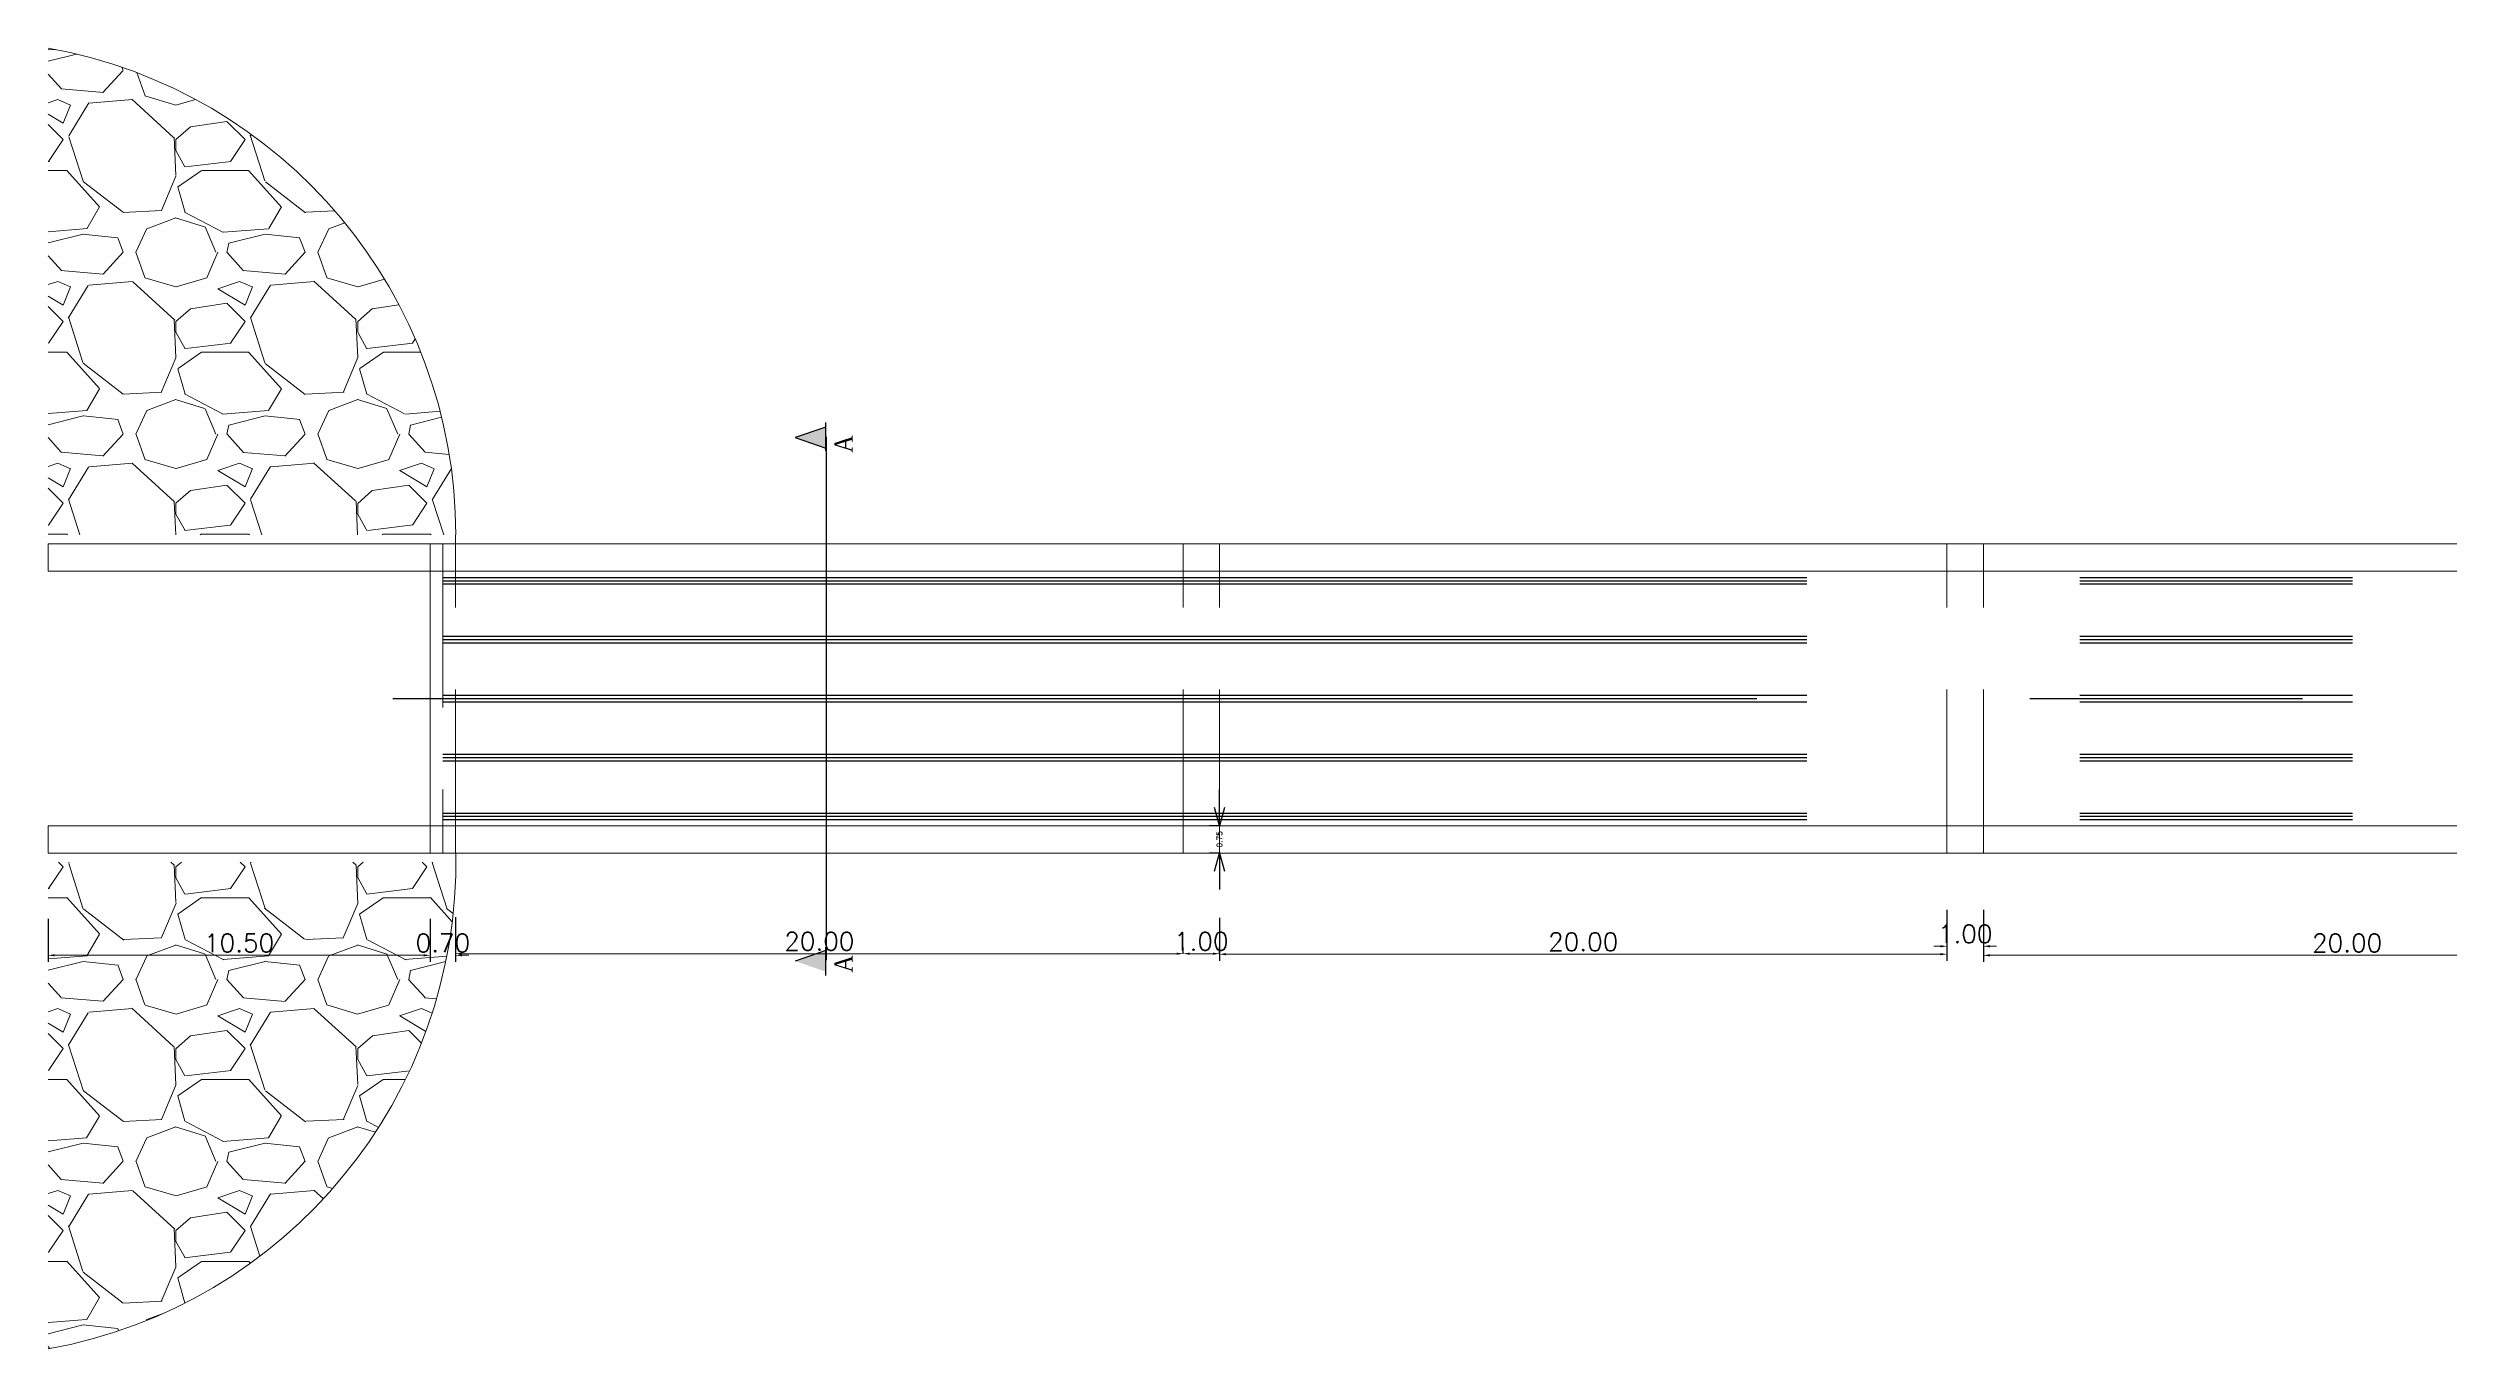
# Model space of a CAD drawing. Header units: inches. Extents: x 4 to 243, y -101 to 51.
# Drawn here: x 8.1 to 74.1, y 14.9 to 50.7 of the extents above; entities that cross this region are included whole.
import ezdxf

# ---------------------------------------------------------------- set-up
doc = ezdxf.new("R2010")
doc.units = ezdxf.units.IN
doc.header["$MEASUREMENT"] = 0
doc.linetypes.add('CENTER', pattern=[2, 1.25, -0.25, 0.25, -0.25])
doc.linetypes.add('HIDDEN', pattern=[0.375, 0.25, -0.125])
doc.layers.add('center line', color=251, linetype='CENTER')
doc.layers.add('SUBSTR', color=6, linetype='Continuous')
for name, color, linetype, lineweight in [('dima', 7, 'Continuous', 0), ('hach', 251, 'Continuous', 0), ('hatch1', 251, 'Continuous', 0), ('text', 1, 'Continuous', 0), ('wall', 4, 'Continuous', 13)]:
    doc.layers.add(name, color=color, linetype=linetype, lineweight=lineweight)
doc.styles.add('SIMPLEX', font='simplex.shx', dxfattribs={"height": 0.5})
doc.styles.get("Standard").update_dxf_attribs({"font": 'GARA.TTF'})
doc.styles.add('style1', font='txt.shx', dxfattribs={"height": 0.15})
doc.dimstyles.new('Standard$0', dxfattribs={"dimtxt": 1.2, "dimasz": 0.5, "dimexe": 0.28, "dimexo": 0.1625, "dimgap": 0.09, "dimtad": 0, "dimzin": 0, "dimdsep": 46, "dimtxsty": 'style1', "dimblk": 'OPEN30', "dimcen": 0.09, "dimclrd": 1, "dimclre": 5, "dimclrt": 7, "dimadec": 0, "dimazin": 0, "dimtfac": 1, "dimtofl": 0, "dimtmove": 0, "dimatfit": 3, "dimfxl": 0.18, "dimfxlon": 1, "dimtolj": 1, "dimtzin": 0, "dimarcsym": 0})

# ---------------------------------------------------------------- blocks, each defined once
blk = doc.blocks.new('*D31')
at = {"layer": 'Defpoints', "color": 0}
for p in [(8.074, 28.512), (18.574, 28.263), (18.574, 25.699)]:
    blk.add_point(p, dxfattribs=at)
at = {"layer": 'dima', "color": 21, "lineweight": -2}
for p, q in [((8.074, 26.699), (8.074, 25.519)), ((18.574, 26.699), (18.574, 25.519))]:
    blk.add_line(p, q, dxfattribs=at)
at = {"layer": 'dima', "color": 253}
blk.add_line((8.254, 25.699), (18.394, 25.699), dxfattribs=at)
for points in [[(8.254, 25.729), (8.254, 25.669), (8.074, 25.699)], [(18.394, 25.729), (18.394, 25.669), (18.574, 25.699)]]:
    blk.add_solid(points, dxfattribs=at)
at = {"layer": 'dima', "insert": (13.324, 26.039), "char_height": 0.5, "attachment_point": 5, "style": 'SIMPLEX'}
blk.add_mtext('\\A1;10.50', dxfattribs=at)
blk = doc.blocks.new('*D32')
at = {"layer": 'Defpoints', "color": 0}
for p in [(19.274, 28.512), (18.574, 28.263), (19.274, 25.699)]:
    blk.add_point(p, dxfattribs=at)
at = {"layer": 'dima', "color": 21, "lineweight": -2}
for p, q in [((18.574, 26.699), (18.574, 25.519)), ((19.274, 26.699), (19.274, 25.519))]:
    blk.add_line(p, q, dxfattribs=at)
at = {"layer": 'dima', "color": 253}
for p, q in [((18.394, 25.699), (18.214, 25.699)), ((19.454, 25.699), (19.634, 25.699))]:
    blk.add_line(p, q, dxfattribs=at)
for points in [[(18.394, 25.729), (18.394, 25.669), (18.574, 25.699)], [(19.454, 25.729), (19.454, 25.669), (19.274, 25.699)]]:
    blk.add_solid(points, dxfattribs=at)
at = {"layer": 'dima', "insert": (18.924, 26.039), "char_height": 0.5, "attachment_point": 5, "style": 'SIMPLEX'}
blk.add_mtext('\\A1;0.70', dxfattribs=at)
blk = doc.blocks.new('*D33')
at = {"layer": 'Defpoints', "color": 0}
for p in [(19.274, 28.512), (39.274, 25.744), (39.274, 25.744)]:
    blk.add_point(p, dxfattribs=at)
at = {"layer": 'dima', "color": 21, "lineweight": -2}
for p, q in [((19.274, 26.744), (19.274, 25.564)), ((39.274, 25.744), (39.274, 25.924))]:
    blk.add_line(p, q, dxfattribs=at)
at = {"layer": 'dima', "color": 253}
blk.add_line((19.454, 25.744), (39.094, 25.744), dxfattribs=at)
for points in [[(19.454, 25.774), (19.454, 25.714), (19.274, 25.744)], [(39.094, 25.774), (39.094, 25.714), (39.274, 25.744)]]:
    blk.add_solid(points, dxfattribs=at)
at = {"layer": 'dima', "insert": (29.274, 26.084), "char_height": 0.5, "attachment_point": 5, "style": 'SIMPLEX'}
blk.add_mtext('\\A1;20.00', dxfattribs=at)
blk = doc.blocks.new('*D34')
at = {"layer": 'Defpoints', "color": 0}
for p in [(60.274, 28.512), (61.274, 28.512), (61.274, 25.948)]:
    blk.add_point(p, dxfattribs=at)
at = {"layer": 'dima', "color": 21, "lineweight": -2}
for p, q in [((60.274, 26.948), (60.274, 25.768)), ((61.274, 26.948), (61.274, 25.768))]:
    blk.add_line(p, q, dxfattribs=at)
at = {"layer": 'dima', "color": 253}
for p, q in [((60.094, 25.948), (59.914, 25.948)), ((61.454, 25.948), (61.634, 25.948))]:
    blk.add_line(p, q, dxfattribs=at)
for points in [[(60.094, 25.978), (60.094, 25.918), (60.274, 25.948)], [(61.454, 25.978), (61.454, 25.918), (61.274, 25.948)]]:
    blk.add_solid(points, dxfattribs=at)
at = {"layer": 'dima', "insert": (60.774, 26.288), "char_height": 0.5, "attachment_point": 5, "style": 'SIMPLEX'}
blk.add_mtext('\\A1;1.00', dxfattribs=at)
blk = doc.blocks.new('*D35')
at = {"layer": 'Defpoints', "color": 0}
for p in [(61.274, 28.512), (81.274, 28.263), (81.274, 25.699)]:
    blk.add_point(p, dxfattribs=at)
at = {"layer": 'dima', "color": 21, "lineweight": -2}
for p, q in [((61.274, 26.699), (61.274, 25.519)), ((81.274, 26.699), (81.274, 25.519))]:
    blk.add_line(p, q, dxfattribs=at)
at = {"layer": 'dima', "color": 253}
blk.add_line((61.454, 25.699), (81.094, 25.699), dxfattribs=at)
for points in [[(61.454, 25.729), (61.454, 25.669), (61.274, 25.699)], [(81.094, 25.729), (81.094, 25.669), (81.274, 25.699)]]:
    blk.add_solid(points, dxfattribs=at)
at = {"layer": 'dima', "insert": (71.274, 26.039), "char_height": 0.5, "attachment_point": 5, "style": 'SIMPLEX'}
blk.add_mtext('\\A1;20.00', dxfattribs=at)
blk = doc.blocks.new('_Open30')
at = {"color": 0, "linetype": 'ByBlock', "lineweight": -2}
for p, q in [((-1, 0.27), (0, 0)), ((0, 0), (-1, -0.27)), ((0, 0), (-1, 0))]:
    blk.add_line(p, q, dxfattribs=at)
blk = doc.blocks.new('*D53')
at = {"layer": 'Defpoints', "color": 0}
for p in [(40.274, 29.262), (40.274, 28.512), (40.274, 28.512)]:
    blk.add_point(p, dxfattribs=at)
at = {"layer": 'dima', "color": 1, "lineweight": -2}
for p, q in [((40.274, 29.762), (40.274, 30.262)), ((40.274, 28.012), (40.274, 27.512))]:
    blk.add_line(p, q, dxfattribs=at)
at = {"layer": 'dima', "color": 5, "lineweight": -2}
for p, q in [((40.274, 29.262), (39.994, 29.262)), ((40.274, 28.512), (39.994, 28.512))]:
    blk.add_line(p, q, dxfattribs=at)
at = {"layer": 'dima', "color": 1, "lineweight": -2, "xscale": 0.5, "yscale": 0.5, "zscale": 0.5}
for p, rotation in [((40.274, 29.262), 270), ((40.274, 28.512), 90)]:
    blk.add_blockref('_Open30', p, dxfattribs=dict(at, rotation=rotation))
at = {"layer": 'dima', "color": 7, "insert": (40.274, 28.887), "char_height": 0.15, "attachment_point": 5, "rotation": 90, "style": 'style1'}
blk.add_mtext('\\A1;0.75', dxfattribs=at)
blk = doc.blocks.new('*D54')
at = {"layer": 'Defpoints', "color": 0}
for p in [(39.274, 25.744), (40.274, 25.744), (40.274, 25.729)]:
    blk.add_point(p, dxfattribs=at)
at = {"layer": 'dima', "color": 21, "lineweight": -2}
for p, q in [((39.274, 25.744), (39.274, 25.924)), ((40.274, 25.744), (40.274, 25.924))]:
    blk.add_line(p, q, dxfattribs=at)
at = {"layer": 'dima', "color": 253}
blk.add_line((39.454, 25.744), (40.094, 25.744), dxfattribs=at)
for points in [[(39.454, 25.774), (39.454, 25.714), (39.274, 25.744)], [(40.094, 25.774), (40.094, 25.714), (40.274, 25.744)]]:
    blk.add_solid(points, dxfattribs=at)
at = {"layer": 'dima', "insert": (39.774, 26.084), "char_height": 0.5, "attachment_point": 5, "style": 'SIMPLEX'}
blk.add_mtext('\\A1;1.00', dxfattribs=at)
blk = doc.blocks.new('*D55')
at = {"layer": 'Defpoints', "color": 0}
for p in [(40.274, 28.512), (60.274, 28.512), (60.274, 25.729)]:
    blk.add_point(p, dxfattribs=at)
at = {"layer": 'dima', "color": 21, "lineweight": -2}
for p, q in [((40.274, 26.729), (40.274, 25.549)), ((60.274, 26.729), (60.274, 25.549))]:
    blk.add_line(p, q, dxfattribs=at)
at = {"layer": 'dima', "color": 253}
blk.add_line((40.454, 25.729), (60.094, 25.729), dxfattribs=at)
for points in [[(40.454, 25.759), (40.454, 25.699), (40.274, 25.729)], [(60.094, 25.759), (60.094, 25.699), (60.274, 25.729)]]:
    blk.add_solid(points, dxfattribs=at)
at = {"layer": 'dima', "insert": (50.274, 26.069), "char_height": 0.5, "attachment_point": 5, "style": 'SIMPLEX'}
blk.add_mtext('\\A1;20.00', dxfattribs=at)

msp = doc.modelspace()

# ---------------------------------------------------------------- hatches: boundary and pattern name
at = {"layer": 'hatch1'}
h = msp.add_hatch(dxfattribs=at)
h.set_pattern_fill('GRAVEL', color=256, scale=5, style=0)
h.set_pattern_definition([(311.9872, (222.9541, 5), (39.99999116, -45.0000067), [0.67268, -66.59544]), (355.0303, (223.4041, 4.5), (-60.00000526, 4.99995654), [1.15434, -114.279625]), (47.4896, (224.5541, 4.4), (-49.9999536, -55.00004337), [0.81394, -80.58016]), (272.7263, (226.5041, 3.15), (-4.9999801, 100.00000147), [1.05119, -104.06779]), (247.1663, (226.5541, 2.1), (25.00004953, 59.99998206), [1.030775, -102.046865]), (182.7263, (226.1541, 1.15), (100.00000147, 4.9999801), [1.05119, -104.06779]), (142.3058, (225.1041, 1.1), (65.00003673, -49.99995203), [1.390145, -137.624245]), (107.7447, (224.0041, 1.95), (-35.00005381, 109.99998116), [1.31244, -129.931605]), (58.5704, (223.6041, 3.2), (40.00004117, 64.99997518), [1.05475, -104.420365]), (4.7636, (224.1541, 4.1), (-55.0000047, -4.9999577), [1.20416, -59.003815]), (317.6026, (225.3541, 4.2), (60.00003676, -54.99996041), [1.55724, -154.166875]), (41.1859, (221.5541, 3.1), (35.0000147, 29.9999866), [0.531505, -52.61922]), (8.5308, (221.9541, 3.45), (-64.99999142, -10.00003955), [1.011185, -100.107555]), (315, (222.954, 3.6), (6e-16, -5), [0.7071, -6.36396]), (336.8014, (223.3041, 4.2), (-24.9999987, 10.0000066), [0.38079, -37.698075]), (248.1986, (223.6541, 4.05), (4.9999996, 15.0000014), [0.53851, -26.38731]), (149.0362, (223.4541, 3.55), (-14.99999, 10.0000124), [0.87464, -28.28011]), (18.4349, (222.7041, 4), (-10.000002, -4.999992), [0.63246, -15.17893]), (163.6105, (226.5541, 4.05), (-50.000011, 14.99996355), [0.886, -87.714225]), (109.6538, (225.7041, 4.3), (19.99997624, -55.0000107), [0.743305, -73.58704]), (246.8014, (222.7041, 5), (10.0000066, 24.9999987), [0.761575, -37.31729]), (196.3895, (222.4041, 4.3), (50.000011, 14.99996355), [0.886, -87.714225]), (200.556, (226.5541, 0.95), (25.0000092, 9.99998), [0.8544, -41.86562]), (245.2249, (225.7541, 0.65), (24.99996095, 55.0000171), [0.71589, -70.873215]), (113.1986, (222.6541, 0), (-10.0000066, 24.9999987), [0.761575, -37.31729]), (162.646, (222.3541, 0.7), (65.0000101, -19.9999725), [0.838155, -82.97712]), (110.556, (225.1041, 0), (9.99998, -25.0000092), [0.4272, -42.29282]), (78.6901, (222.9541, 0), (4.999988, 20.0000038), [0.25495, -25.24014]), (14.0362, (223.0041, 0.25), (-15.000003, -4.99999), [1.03077, -19.58475]), (353.991, (224.0041, 0.5), (-49.99999875, 4.9999966), [0.95525, -94.569615]), (236.3099, (223.4541, 3.1), (5.000007, 9.999998), [0.72111, -17.30664]), (186.8428, (223.0541, 2.5), (-84.99999683, -10.00003999), [1.25897, -124.637815]), (119.0546, (221.8041, 2.35), (20.0000001, -35.0000019), [0.51478, -50.96337]), (90, (221.554, 2.8), (5, 5), [0.3, -4.7]), (59.7436, (224.1041, 0.65), (-19.99997443, -35.0000123), [0.69462, -68.7676]), (131.9872, (224.4541, 1.25), (-39.99999116, 45.0000067), [1.34536, -65.92276]), (180, (223.554, 2.25), (-5, 5), [1.3, -3.7]), (214.6952, (222.2541, 2.25), (49.9999713, 35.00004305), [0.79057, -78.26637]), (285.9454, (221.6041, 1.8), (4.9999994, -20.0000006), [0.72801, -35.67254]), (332.354, (221.8041, 1.1), (94.99997904, -50.00003857), [1.185325, -117.34737]), (4.5739, (222.8541, 0.55), (65.0000028, 4.999974), [1.253995, -124.14537])])
edge = h.paths.add_edge_path()
edge.add_line((8.074, 50.648), (8.074, 37.261))
edge.add_line((8.074, 37.261), (19.28, 37.261))
edge.add_arc((5.68, 37.261), 13.6, 360, 439.86093)
edge = h.paths.add_edge_path()
edge.add_line((8.074, 28.263), (8.074, 14.876))
edge.add_arc((5.68, 28.263), 13.6, 280.13907, 360)
edge.add_line((19.28, 28.263), (8.074, 28.263))
at = {"layer": 'text'}
h = msp.add_hatch(color=256, dxfattribs=at)
h.set_gradient(color1=(0, 0, 255), one_color=1, tint=1)
h.paths.add_polyline_path([(29.452, 39.645), (29.452, 40.227), (28.608, 39.936)])
h = msp.add_hatch(color=256, dxfattribs=at)
h.set_gradient(color1=(0, 0, 255), one_color=1, tint=1)
h.paths.add_polyline_path([(29.452, 25.248), (29.452, 25.831), (28.608, 25.54)])

# ---------------------------------------------------------------- linework, layer by layer
at = {"layer": 'center line', "color": 5, "linetype": 'CENTER', "ltscale": 18}
msp.add_line((29.46, 39.96), (29.46, 25.564), dxfattribs=at)
at = {"layer": 'center line', "color": 2, "ltscale": 30}
for p, q in [((18.924, 36.092), (207.624, 36.092)), ((18.924, 35.912), (207.624, 35.912)), ((18.924, 34.472), (207.624, 34.472)), ((18.924, 34.292), (207.624, 34.292)), ((18.924, 32.852), (207.624, 32.852)), ((18.924, 32.672), (207.624, 32.672)), ((18.924, 31.232), (207.624, 31.232)), ((18.924, 31.052), (207.624, 31.052)), ((18.924, 29.612), (207.624, 29.612)), ((18.924, 29.432), (207.624, 29.432))]:
    msp.add_line(p, q, dxfattribs=at)
at = {"layer": 'center line', "ltscale": 30}
for p, q in [((18.924, 36.002), (207.624, 36.002)), ((18.924, 34.382), (207.624, 34.382)), ((17.55, 32.762), (217.774, 32.762)), ((18.924, 31.142), (207.624, 31.142)), ((18.924, 29.522), (207.624, 29.522))]:
    msp.add_line(p, q, dxfattribs=at)
at = {"layer": 'hatch1', "linetype": 'HIDDEN', "ltscale": 18}
for p, q in [((18.924, 37.012), (18.924, 28.512)), ((19.274, 28.512), (19.274, 37.261)), ((39.274, 28.512), (39.274, 37.012)), ((40.274, 28.512), (40.274, 37.012)), ((60.274, 28.512), (60.274, 37.012)), ((61.274, 28.512), (61.274, 37.012))]:
    msp.add_line(p, q, dxfattribs=at)
at = {"layer": 'hatch1'}
for centre, radius, start, end in [((5.68, 37.261), 13.6, 360, 79.86093), ((5.677, 28.268), 13.605, 280.14626, 1.02888)]:
    msp.add_arc(centre, radius, start, end, dxfattribs=at)
at = {"layer": 'SUBSTR', "color": 4, "linetype": 'Continuous', "ltscale": 10}
for p, q in [((29.451, 39.571), (29.453, 40.35)), ((29.453, 40.227), (28.608, 39.936)), ((28.608, 39.936), (29.452, 39.645)), ((29.453, 25.831), (28.608, 25.54)), ((29.451, 25.143), (29.452, 25.922))]:
    msp.add_line(p, q, dxfattribs=at)
at = {"layer": 'wall'}
for p, q in [((8.074, 37.012), (8.074, 36.262)), ((8.074, 37.012), (220.974, 37.012)), ((18.574, 28.512), (18.574, 37.012)), ((8.074, 36.262), (220.974, 36.262)), ((8.074, 29.262), (8.074, 28.512)), ((8.074, 29.262), (220.974, 29.262)), ((8.074, 28.512), (220.974, 28.512))]:
    msp.add_line(p, q, dxfattribs=at)

# ---------------------------------------------------------------- texts
at = {"layer": 'hach', "char_height": 0.5, "width": 0.99135, "attachment_point": 1, "rotation": 90}
for insert in [(29.69, 39.523), (29.69, 25.224)]:
    msp.add_mtext('{\\fGaramond|b0|i0|c0|p18;\\C2;A}', dxfattribs=dict(at, insert=insert))

# ---------------------------------------------------------------- dimensions: what is measured, and where the dimension line sits
at = {"layer": 'dima', "color": 2}
dim = msp.add_linear_dim(base=(40.274, 28.512), p1=(40.274, 29.262), p2=(40.274, 28.512), angle=90, dimstyle='Standard$0', override={"dimtmove": 1}, dxfattribs=at)
dim.commit()
dim.dimension.update_dxf_attribs({"geometry": '*D53', "text_midpoint": (40.274, 28.887)})
at = {"layer": 'dima'}
for base, p1, p2, picture, middle in [((18.574, 25.699), (8.074, 28.512), (18.574, 28.263), '*D31', (13.324, 26.039)), ((19.274, 25.699), (18.574, 28.263), (19.274, 28.512), '*D32', (18.924, 26.039)), ((39.274, 25.744), (19.274, 28.512), (39.274, 25.744), '*D33', (29.274, 26.084)), ((60.274, 25.729), (40.274, 28.512), (60.274, 28.512), '*D55', (50.274, 26.069)), ((61.274, 25.948), (60.274, 28.512), (61.274, 28.512), '*D34', (60.774, 26.288)), ((81.274, 25.699), (61.274, 28.512), (81.274, 28.263), '*D35', (71.274, 26.039))]:
    dim = msp.add_linear_dim(base=base, p1=p1, p2=p2, dimstyle='Standard$0', override={"dimtxt": 0.22, "dimasz": 0.18, "dimexe": 0.18, "dimexo": 0.0625, "dimtad": 1, "dimtxsty": 'SIMPLEX', "dimclrd": 253, "dimclre": 21, "dimclrt": 256, "dimtix": 1, "dimtmove": 1, "dimfxl": 1, "dimlwd": 65535}, dxfattribs=at)
    dim.commit()
    dim.dimension.update_dxf_attribs({"geometry": picture, "text_midpoint": middle})
dim = msp.add_linear_dim(base=(40.274, 25.744), p1=(39.274, 25.744), p2=(40.274, 25.729), dimstyle='Standard$0', override={"dimtxt": 0.22, "dimasz": 0.18, "dimexe": 0.18, "dimexo": 0.0625, "dimtad": 1, "dimtxsty": 'SIMPLEX', "dimclrd": 253, "dimclre": 21, "dimclrt": 256, "dimtix": 1, "dimtmove": 1, "dimfxl": 1, "dimlwd": 65535}, dxfattribs=at)
dim.commit()
dim.dimension.update_dxf_attribs({"geometry": '*D54', "text_midpoint": (39.774, 25.744), "dimtype": 160})

doc.saveas('drawing.dxf')
